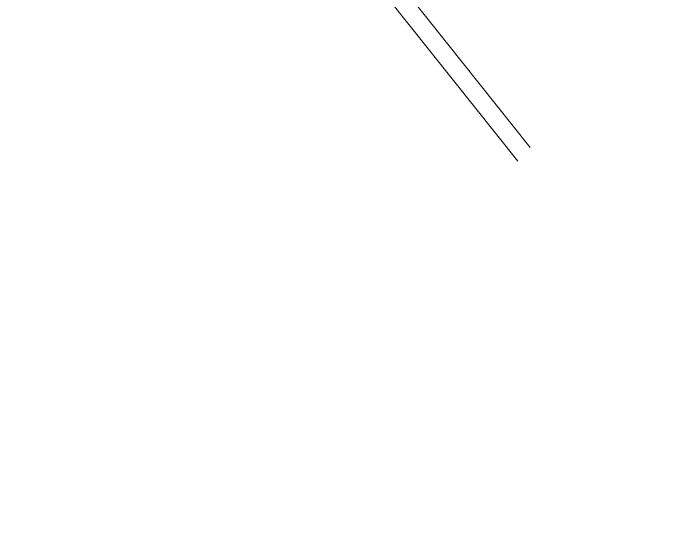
# Model space of a CAD drawing. Header units: metres. Extents: x -2858 to 512, y -1995 to 1252.
# Drawn here: x -543.74 to -536, y 349.69 to 355.86 of the extents above; entities that cross this region are included whole.
import ezdxf
from ezdxf.lldxf.tags import DXFTag

# ---------------------------------------------------------------- set-up
doc = ezdxf.new("R2010")
doc.units = ezdxf.units.M
doc.layers.add('Calque commun', color=7, linetype='Continuous')
tags = doc.linetypes.add('DASHDOT2', pattern=[0.5, 0.25, -0.125, 0, -0.125]).pattern_tags.tags
tags[10:11] = [DXFTag(74, 4), DXFTag(75, 0), DXFTag(340, '0'), DXFTag(46, 1.0), DXFTag(50, 0.0), DXFTag(44, 0.0), DXFTag(45, 0.0)]
tags[8:9] = [DXFTag(74, 4), DXFTag(75, 0), DXFTag(340, '0'), DXFTag(46, 1.0), DXFTag(50, 0.0), DXFTag(44, 0.0), DXFTag(45, 0.0)]
tags[6:7] = [DXFTag(74, 4), DXFTag(75, 0), DXFTag(340, '0'), DXFTag(46, 1.0), DXFTag(50, 0.0), DXFTag(44, 0.0), DXFTag(45, 0.0)]
tags[4:5] = [DXFTag(74, 4), DXFTag(75, 0), DXFTag(340, '0'), DXFTag(46, 1.0), DXFTag(50, 0.0), DXFTag(44, 0.0), DXFTag(45, 0.0)]

# ---------------------------------------------------------------- blocks, each defined once
blk = doc.blocks.new('pattern')
at = {"layer": 'Calque commun', "color": 7, "linetype": 'Continuous', "lineweight": 9}
mesh = blk.add_polyface(dxfattribs=at)
corners = [(70.8497, 113.5412), (53.8349, 19.1692), (74.7282, 106.3237), (76.0435, 113.5984), (74.769, 106.1763), (58.8077, 18.2701), (114.1703, 105.207), (114.1703, 98.5387)]
mesh.append_faces([[corners[k] for k in face] for face in [(3, 4, 6)]], dxfattribs={"vtx0": -1, "vtx1": -1, "color": 7})
mesh.append_faces([[corners[k] for k in face] for face in [(3, 2, 4)]], dxfattribs={"vtx0": -1, "vtx2": -1, "color": 7})
mesh.append_faces([[corners[k] for k in face] for face in [(5, 2, 1)]], dxfattribs={"vtx1": -1, "color": 7})
mesh.append_faces([[corners[k] for k in face] for face in [(0, 1, 2), (3, 0, 2)]], dxfattribs={"vtx1": -1, "vtx2": -1, "color": 7})
mesh.append_faces([[corners[k] for k in face] for face in [(4, 7, 6)]], dxfattribs={"vtx2": -1, "color": 7})

msp = doc.modelspace()

# ---------------------------------------------------------------- linework, layer by layer
at = {"layer": 'Calque commun', "color": 7, "linetype": 'DASHDOT2', "lineweight": 9}
for p, q in [((-537.5816, 354.2593), (-543.2091, 361.3187)), ((-537.7293, 354.0943), (-543.3568, 361.1537))]:
    msp.add_line(p, q, dxfattribs=at)

# ---------------------------------------------------------------- block references
at = {"layer": 'Calque commun', "color": 0, "linetype": 'ByBlock', "lineweight": -2, "rotation": 228.1617603435354}
msp.add_blockref('pattern', (-567.2453, 500.4263), dxfattribs=at)

doc.saveas('drawing.dxf')
